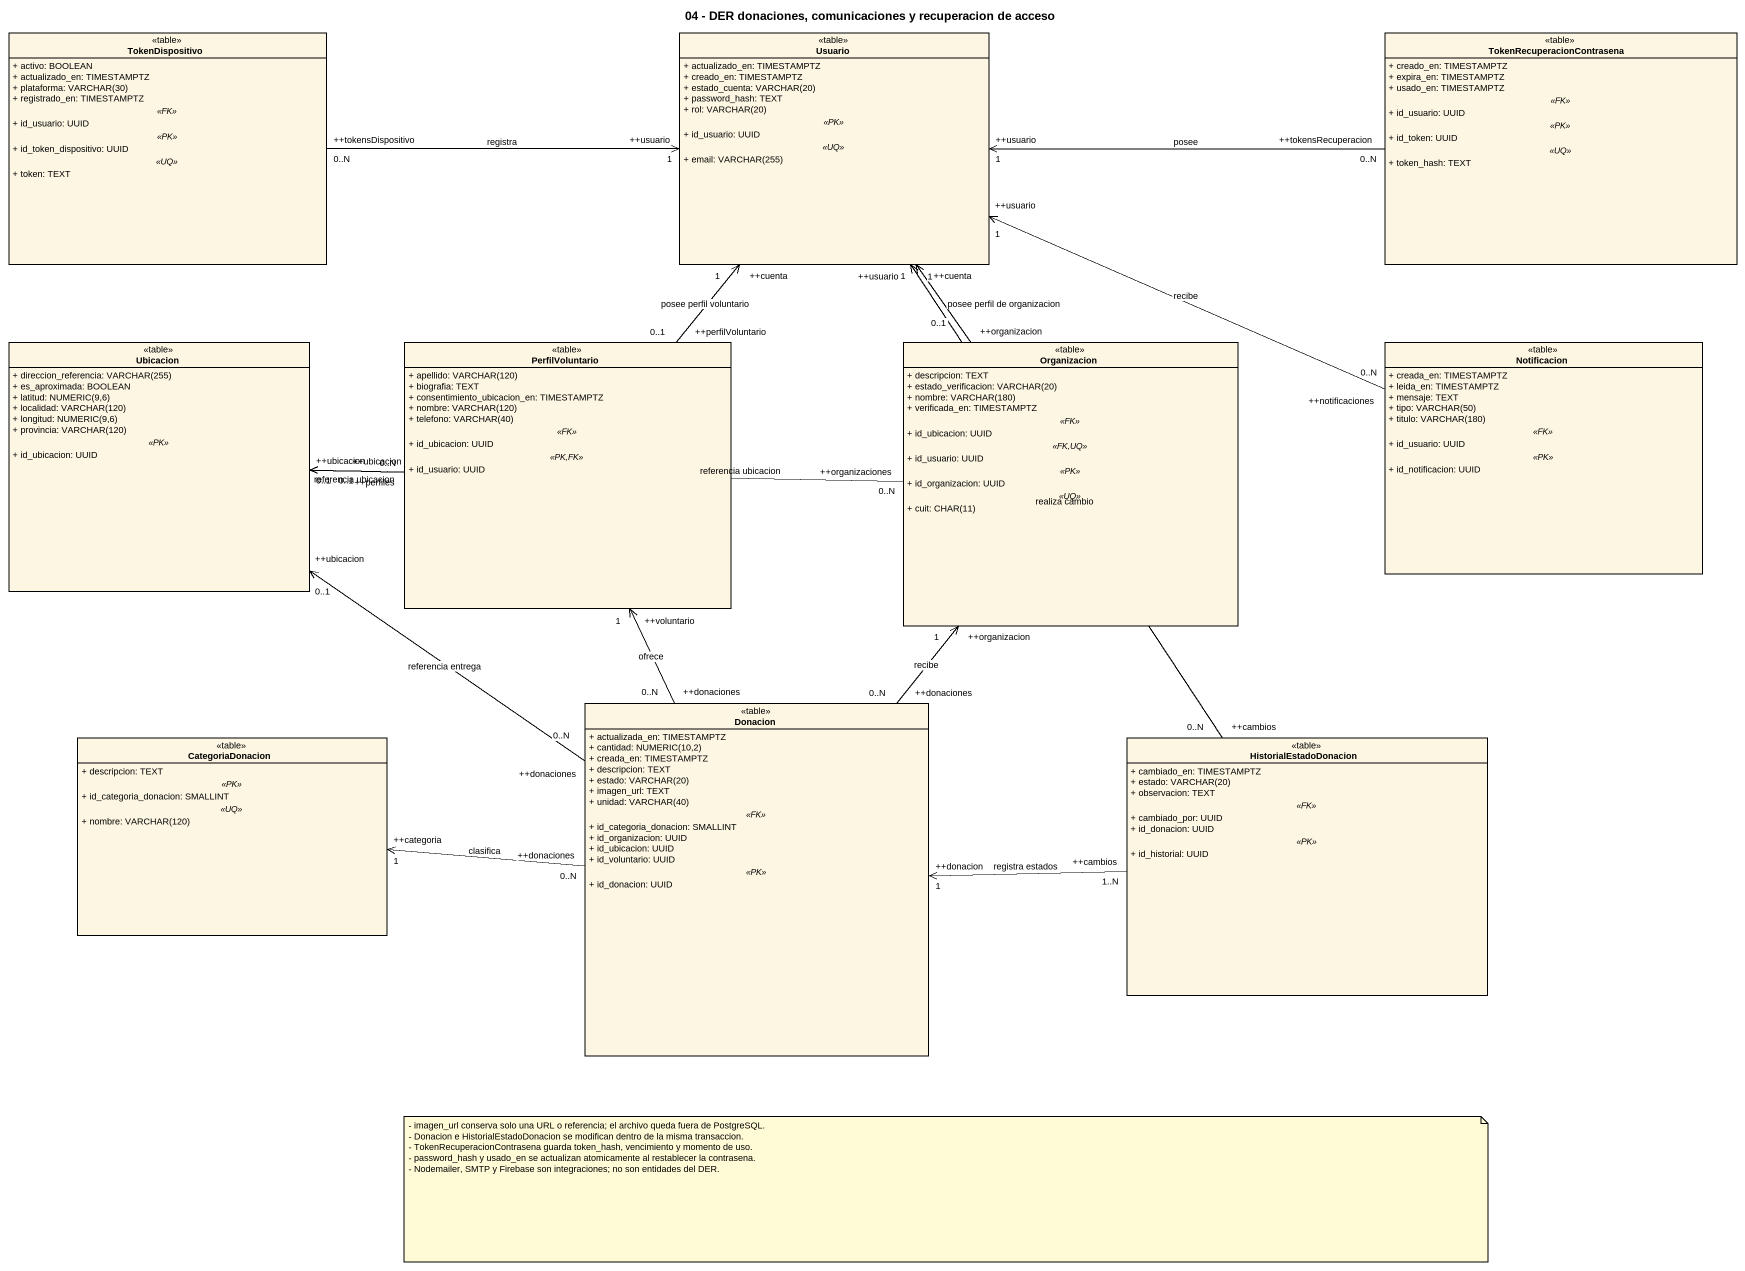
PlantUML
@startuml
title 04 - DER donaciones, comunicaciones y recuperacion de acceso
hide circle
hide empty members
skinparam classAttributeIconSize 0
class TokenDispositivo <<table>> {
  + activo: BOOLEAN
  + actualizado_en: TIMESTAMPTZ
  {field} + plataforma: VARCHAR(30)
  + registrado_en: TIMESTAMPTZ
  .. <<FK>> ..
  + id_usuario: UUID
  .. <<PK>> ..
  + id_token_dispositivo: UUID
  .. <<UQ>> ..
  + token: TEXT
}
class Usuario <<table>> {
  + actualizado_en: TIMESTAMPTZ
  + creado_en: TIMESTAMPTZ
  {field} + estado_cuenta: VARCHAR(20)
  + password_hash: TEXT
  {field} + rol: VARCHAR(20)
  .. <<PK>> ..
  + id_usuario: UUID
  .. <<UQ>> ..
  {field} + email: VARCHAR(255)
}
class TokenRecuperacionContrasena <<table>> {
  + creado_en: TIMESTAMPTZ
  + expira_en: TIMESTAMPTZ
  + usado_en: TIMESTAMPTZ
  .. <<FK>> ..
  + id_usuario: UUID
  .. <<PK>> ..
  + id_token: UUID
  .. <<UQ>> ..
  + token_hash: TEXT
}
class Ubicacion <<table>> {
  {field} + direccion_referencia: VARCHAR(255)
  + es_aproximada: BOOLEAN
  {field} + latitud: NUMERIC(9,6)
  {field} + localidad: VARCHAR(120)
  {field} + longitud: NUMERIC(9,6)
  {field} + provincia: VARCHAR(120)
  .. <<PK>> ..
  + id_ubicacion: UUID
}
class PerfilVoluntario <<table>> {
  {field} + apellido: VARCHAR(120)
  + biografia: TEXT
  + consentimiento_ubicacion_en: TIMESTAMPTZ
  {field} + nombre: VARCHAR(120)
  {field} + telefono: VARCHAR(40)
  .. <<FK>> ..
  + id_ubicacion: UUID
  .. <<PK,FK>> ..
  + id_usuario: UUID
}
class Organizacion <<table>> {
  + descripcion: TEXT
  {field} + estado_verificacion: VARCHAR(20)
  {field} + nombre: VARCHAR(180)
  + verificada_en: TIMESTAMPTZ
  .. <<FK>> ..
  + id_ubicacion: UUID
  .. <<FK,UQ>> ..
  + id_usuario: UUID
  .. <<PK>> ..
  + id_organizacion: UUID
  .. <<UQ>> ..
  {field} + cuit: CHAR(11)
}
class Notificacion <<table>> {
  + creada_en: TIMESTAMPTZ
  + leida_en: TIMESTAMPTZ
  + mensaje: TEXT
  {field} + tipo: VARCHAR(50)
  {field} + titulo: VARCHAR(180)
  .. <<FK>> ..
  + id_usuario: UUID
  .. <<PK>> ..
  + id_notificacion: UUID
}
class Donacion <<table>> {
  + actualizada_en: TIMESTAMPTZ
  {field} + cantidad: NUMERIC(10,2)
  + creada_en: TIMESTAMPTZ
  + descripcion: TEXT
  {field} + estado: VARCHAR(20)
  + imagen_url: TEXT
  {field} + unidad: VARCHAR(40)
  .. <<FK>> ..
  + id_categoria_donacion: SMALLINT
  + id_organizacion: UUID
  + id_ubicacion: UUID
  + id_voluntario: UUID
  .. <<PK>> ..
  + id_donacion: UUID
}
class CategoriaDonacion <<table>> {
  + descripcion: TEXT
  .. <<PK>> ..
  + id_categoria_donacion: SMALLINT
  .. <<UQ>> ..
  {field} + nombre: VARCHAR(120)
}
class HistorialEstadoDonacion <<table>> {
  + cambiado_en: TIMESTAMPTZ
  {field} + estado: VARCHAR(20)
  + observacion: TEXT
  .. <<FK>> ..
  + cambiado_por: UUID
  + id_donacion: UUID
  .. <<PK>> ..
  + id_historial: UUID
}
Usuario "++usuario\n1" <-left- "++tokensDispositivo\n0..N" TokenDispositivo : registra
Usuario "++usuario\n1" <-right- "++tokensRecuperacion\n0..N" TokenRecuperacionContrasena : posee
Usuario "++cuenta\n1" <-- "++perfilVoluntario\n0..1" PerfilVoluntario : posee perfil voluntario
Usuario "++cuenta\n1" <-- "++organizacion\n0..1" Organizacion : posee perfil de organizacion
Usuario "++usuario\n1" <-right- "++notificaciones\n0..N" Notificacion : recibe
Usuario "++usuario\n1" <-- "++cambios\n0..N" HistorialEstadoDonacion : realiza cambio
Ubicacion "++ubicacion\n0..1" <-right- "++perfiles\n0..N" PerfilVoluntario : referencia ubicacion
Ubicacion "++ubicacion\n0..1" <-right- "++organizaciones\n0..N" Organizacion : referencia ubicacion
Ubicacion "++ubicacion\n0..1" <-- "++donaciones\n0..N" Donacion : referencia entrega
PerfilVoluntario "++voluntario\n1" <-- "++donaciones\n0..N" Donacion : ofrece
Organizacion "++organizacion\n1" <-- "++donaciones\n0..N" Donacion : recibe
Donacion "++donacion\n1" <-right- "++cambios\n1..N" HistorialEstadoDonacion : registra estados
CategoriaDonacion "++categoria\n1" <-right- "++donaciones\n0..N" Donacion : clasifica
note as N1
  - imagen_url conserva solo una URL o referencia; el archivo queda fuera de PostgreSQL.
  - Donacion e HistorialEstadoDonacion se modifican dentro de la misma transaccion.
  - TokenRecuperacionContrasena guarda token_hash, vencimiento y momento de uso.
  - password_hash y usado_en se actualizan atomicamente al restablecer la contrasena.
  - Nodemailer, SMTP y Firebase son integraciones; no son entidades del DER.
end note
@enduml
